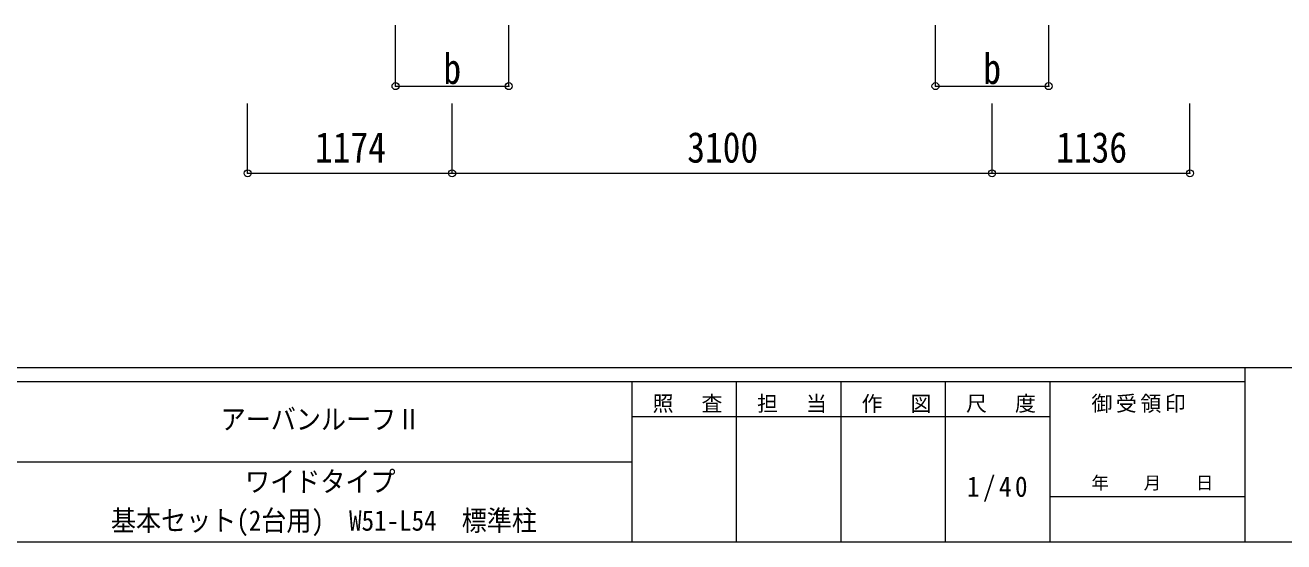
# Model space of a CAD drawing. Units: millimetres at full size, sheet at 1:40. Extents: x -11243 to 11243, y -7760 to 7760.
# Drawn here: x 119 to 7346, y -7760 to -4794 of the extents above; entities that cross this region are included whole.
import ezdxf
from ezdxf.enums import TextEntityAlignment as Align

# ---------------------------------------------------------------- set-up
doc = ezdxf.new("R2010")
doc.units = ezdxf.units.MM
doc.header["$LTSCALE"] = 40
doc.header["$PDMODE"] = 32
doc.header["$PDSIZE"] = 40
doc.layers.add('0-6_OTH_LINE', color=6, linetype='Continuous', lineweight=9)
doc.layers.add('F-0_240', color=7, linetype='Continuous', lineweight=9)
doc.styles.add('ＭＳ ゴシック', font='')
doc.styles.get('ＭＳ ゴシック').set_extended_font_data('MS Gothic')

msp = doc.modelspace()

# ---------------------------------------------------------------- linework, layer by layer
at = {"layer": '0-6_OTH_LINE'}
for p, q in [((2245.73, -5143.92), (2245.73, -4793.94)), ((2895.73, -5143.92), (2895.73, -4793.94)), ((5345.73, -5143.92), (5345.73, -4793.94)), ((5995.73, -5143.92), (5995.73, -4793.94)), ((2245.73, -5143.92), (2895.73, -5143.92)), ((5345.73, -5143.92), (5995.73, -5143.92)), ((1396.63, -5643.94), (1396.63, -5243.94)), ((2570.63, -5643.94), (2570.63, -5243.94)), ((5670.63, -5643.94), (5670.63, -5243.94)), ((6806.63, -5643.94), (6806.63, -5243.94)), ((1396.63, -5643.94), (2570.63, -5643.94)), ((2570.63, -5643.94), (5670.63, -5643.94)), ((5670.63, -5643.94), (6806.63, -5643.94))]:
    msp.add_line(p, q, dxfattribs=at)
for p in [(2245.73, -5143.92), (2895.73, -5143.92), (5345.73, -5143.92), (5995.73, -5143.92), (1396.63, -5643.94), (2570.63, -5643.94), (5670.63, -5643.94), (6806.63, -5643.94)]:
    msp.add_point(p, dxfattribs=at)
at = {"layer": 'F-0_240', "color": 5}
for p, q in [((-11242.74, -6760), (10677.26, -6760)), ((7121.58, -6760), (7121.58, -7760)), ((-11242.74, -6840), (7121.58, -6840)), ((3601.58, -6840), (3601.58, -7760)), ((4201.58, -6840), (4201.58, -7760)), ((4801.58, -6840), (4801.58, -7760)), ((5401.58, -6840), (5401.58, -7760)), ((6001.58, -6840), (6001.58, -7760)), ((3601.58, -7040), (6001.58, -7040)), ((-4598.42, -7300), (3601.58, -7300)), ((6001.58, -7500), (7121.58, -7500)), ((-11242.74, -7760), (10677.26, -7760))]:
    msp.add_line(p, q, dxfattribs=at)

# ---------------------------------------------------------------- texts
at = {"layer": '0-6_OTH_LINE', "color": 7, "style": 'ＭＳ ゴシック', "width": 0.85}
for s, p in [('b', (2520.73, -5183.92)), ('b', (5620.73, -5183.92)), ('1174', (1783.63, -5635.94)), ('3100', (3920.63, -5635.94)), ('1136', (6038.63, -5635.94))]:
    msp.add_text(s, height=176, dxfattribs=at).set_placement(p, align=Align.BOTTOM_LEFT)
at = {"layer": 'F-0_240', "style": 'ＭＳ ゴシック', "width": 0.9}
for s, p in [('アーバンルーフⅡ', (1241.58, -7150)), ('ワイドタイプ', (1381.58, -7507.84)), ('基本セット(2台用)\u3000W51-L54\u3000標準柱', (611.58, -7731.34))]:
    msp.add_text(s, height=117.3, dxfattribs=at).set_placement(p, align=Align.BOTTOM_LEFT)
at = {"layer": 'F-0_240', "style": 'ＭＳ ゴシック'}
msp.add_text('年\u3000\u3000月\u3000\u3000日', height=73.31, dxfattribs=at).set_placement((6241.58, -7480), align=Align.BOTTOM_LEFT)
at = {"layer": 'F-0_240', "attachment_point": 7, "style": 'ＭＳ ゴシック'}
for s, insert, char_height in [('\\T1.17;照\u3000査', (3721.58, -7020), 87.98), ('\\T1.17;担\u3000当', (4321.58, -7020), 87.98), ('\\T1.17;作\u3000図', (4921.58, -7020), 87.98), ('\\T1.17;尺\u3000度', (5521.58, -7020), 87.98), ('\\T1.17;御受領印', (6241.58, -7020), 87.98), ('\\T1.28;\\W0.9;1/40', (5526.58, -7530), 117.3)]:
    msp.add_mtext(s, dxfattribs=dict(at, insert=insert, char_height=char_height))

doc.saveas('drawing.dxf')
